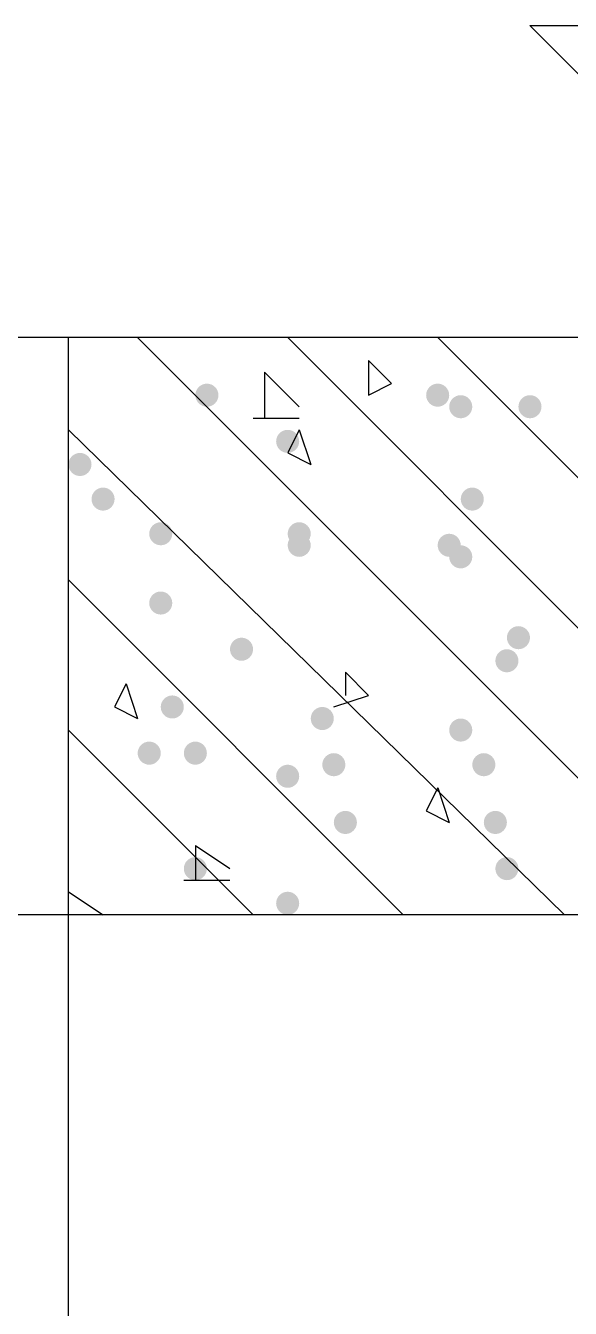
# Model space of a CAD drawing. Header units: inches. Extents: x 11 to 286, y 6 to 196.
# Drawn here: x 88.291 to 90.29, y 121.126 to 125.829 of the extents above; entities that cross this region are included whole.
import ezdxf

# ---------------------------------------------------------------- set-up
doc = ezdxf.new("R2010")
doc.units = ezdxf.units.IN
doc.header["$MEASUREMENT"] = 0
doc.layers.add('PDF_几何图形', color=7, linetype='Continuous')
doc.layers.add('PDF_实体填充', color=7, linetype='Continuous', true_color=0xffffff)

msp = doc.modelspace()

# ---------------------------------------------------------------- hatches: boundary and pattern name
at = {"layer": 'PDF_实体填充', "transparency": 33554559}
h = msp.add_hatch(color=7, dxfattribs=at)
edge = h.paths.add_edge_path(flags=0)
edge.add_spline(control_points=[(88.9988, 124.4741), (88.9988, 124.4508), (88.9797, 124.4318), (88.9564, 124.4318)], knot_values=[0, 0, 0, 0, 1, 1, 1, 1], degree=3, periodic=0)
edge.add_spline(control_points=[(88.9564, 124.4318), (88.9332, 124.4318), (88.9141, 124.4508), (88.9141, 124.4741)], knot_values=[0, 0, 0, 0, 1, 1, 1, 1], degree=3, periodic=0)
edge.add_line((88.9141, 124.4741), (88.9141, 124.4741))
edge.add_spline(control_points=[(88.9141, 124.4741), (88.9141, 124.4974), (88.9332, 124.5164), (88.9564, 124.5164)], knot_values=[0, 0, 0, 0, 1, 1, 1, 1], degree=3, periodic=0)
edge.add_spline(control_points=[(88.9564, 124.5164), (88.9797, 124.5164), (88.9988, 124.4974), (88.9988, 124.4741)], knot_values=[0, 0, 0, 0, 1, 1, 1, 1], degree=3, periodic=0)
edge.add_line((88.9988, 124.4741), (88.9988, 124.4741))
edge.add_line((88.9988, 124.4741), (88.9988, 124.4741))
h = msp.add_hatch(color=7, dxfattribs=at)
edge = h.paths.add_edge_path(flags=0)
edge.add_spline(control_points=[(89.8454, 124.4741), (89.8454, 124.4508), (89.8264, 124.4318), (89.8031, 124.4318)], knot_values=[0, 0, 0, 0, 1, 1, 1, 1], degree=3, periodic=0)
edge.add_spline(control_points=[(89.8031, 124.4318), (89.7798, 124.4318), (89.7608, 124.4508), (89.7608, 124.4741)], knot_values=[0, 0, 0, 0, 1, 1, 1, 1], degree=3, periodic=0)
edge.add_line((89.7608, 124.4741), (89.7608, 124.4741))
edge.add_spline(control_points=[(89.7608, 124.4741), (89.7608, 124.4974), (89.7798, 124.5164), (89.8031, 124.5164)], knot_values=[0, 0, 0, 0, 1, 1, 1, 1], degree=3, periodic=0)
edge.add_spline(control_points=[(89.8031, 124.5164), (89.8264, 124.5164), (89.8454, 124.4974), (89.8454, 124.4741)], knot_values=[0, 0, 0, 0, 1, 1, 1, 1], degree=3, periodic=0)
edge.add_line((89.8454, 124.4741), (89.8454, 124.4741))
edge.add_line((89.8454, 124.4741), (89.8454, 124.4741))
h = msp.add_hatch(color=7, dxfattribs=at)
edge = h.paths.add_edge_path(flags=0)
edge.add_spline(control_points=[(89.9301, 124.4318), (89.9301, 124.4085), (89.9111, 124.3894), (89.8878, 124.3894)], knot_values=[0, 0, 0, 0, 1, 1, 1, 1], degree=3, periodic=0)
edge.add_spline(control_points=[(89.8878, 124.3894), (89.8645, 124.3894), (89.8454, 124.4085), (89.8454, 124.4318)], knot_values=[0, 0, 0, 0, 1, 1, 1, 1], degree=3, periodic=0)
edge.add_line((89.8454, 124.4318), (89.8454, 124.4318))
edge.add_spline(control_points=[(89.8454, 124.4318), (89.8454, 124.4551), (89.8645, 124.4741), (89.8878, 124.4741)], knot_values=[0, 0, 0, 0, 1, 1, 1, 1], degree=3, periodic=0)
edge.add_spline(control_points=[(89.8878, 124.4741), (89.9111, 124.4741), (89.9301, 124.4551), (89.9301, 124.4318)], knot_values=[0, 0, 0, 0, 1, 1, 1, 1], degree=3, periodic=0)
edge.add_line((89.9301, 124.4318), (89.9301, 124.4318))
edge.add_line((89.9301, 124.4318), (89.9301, 124.4318))
h = msp.add_hatch(color=7, dxfattribs=at)
edge = h.paths.add_edge_path(flags=0)
edge.add_spline(control_points=[(90.1841, 124.4318), (90.1841, 124.4085), (90.1651, 124.3894), (90.1418, 124.3894)], knot_values=[0, 0, 0, 0, 1, 1, 1, 1], degree=3, periodic=0)
edge.add_spline(control_points=[(90.1418, 124.3894), (90.1185, 124.3894), (90.0994, 124.4085), (90.0994, 124.4318)], knot_values=[0, 0, 0, 0, 1, 1, 1, 1], degree=3, periodic=0)
edge.add_line((90.0994, 124.4318), (90.0994, 124.4318))
edge.add_spline(control_points=[(90.0994, 124.4318), (90.0994, 124.4551), (90.1185, 124.4741), (90.1418, 124.4741)], knot_values=[0, 0, 0, 0, 1, 1, 1, 1], degree=3, periodic=0)
edge.add_spline(control_points=[(90.1418, 124.4741), (90.1651, 124.4741), (90.1841, 124.4551), (90.1841, 124.4318)], knot_values=[0, 0, 0, 0, 1, 1, 1, 1], degree=3, periodic=0)
edge.add_line((90.1841, 124.4318), (90.1841, 124.4318))
edge.add_line((90.1841, 124.4318), (90.1841, 124.4318))
h = msp.add_hatch(color=7, dxfattribs=at)
edge = h.paths.add_edge_path(flags=0)
edge.add_spline(control_points=[(89.2951, 124.3048), (89.2951, 124.2815), (89.2761, 124.2624), (89.2528, 124.2624)], knot_values=[0, 0, 0, 0, 1, 1, 1, 1], degree=3, periodic=0)
edge.add_spline(control_points=[(89.2528, 124.2624), (89.2295, 124.2624), (89.2104, 124.2815), (89.2104, 124.3048)], knot_values=[0, 0, 0, 0, 1, 1, 1, 1], degree=3, periodic=0)
edge.add_line((89.2104, 124.3048), (89.2104, 124.3048))
edge.add_spline(control_points=[(89.2104, 124.3048), (89.2104, 124.3281), (89.2295, 124.3471), (89.2528, 124.3471)], knot_values=[0, 0, 0, 0, 1, 1, 1, 1], degree=3, periodic=0)
edge.add_spline(control_points=[(89.2528, 124.3471), (89.2761, 124.3471), (89.2951, 124.3281), (89.2951, 124.3048)], knot_values=[0, 0, 0, 0, 1, 1, 1, 1], degree=3, periodic=0)
edge.add_line((89.2951, 124.3048), (89.2951, 124.3048))
edge.add_line((89.2951, 124.3048), (89.2951, 124.3048))
h = msp.add_hatch(color=7, dxfattribs=at)
edge = h.paths.add_edge_path(flags=0)
edge.add_spline(control_points=[(88.5331, 124.2201), (88.5331, 124.1968), (88.5141, 124.1778), (88.4908, 124.1778)], knot_values=[0, 0, 0, 0, 1, 1, 1, 1], degree=3, periodic=0)
edge.add_spline(control_points=[(88.4908, 124.1778), (88.4675, 124.1778), (88.4484, 124.1968), (88.4484, 124.2201)], knot_values=[0, 0, 0, 0, 1, 1, 1, 1], degree=3, periodic=0)
edge.add_line((88.4484, 124.2201), (88.4484, 124.2201))
edge.add_spline(control_points=[(88.4484, 124.2201), (88.4484, 124.2434), (88.4675, 124.2624), (88.4908, 124.2624)], knot_values=[0, 0, 0, 0, 1, 1, 1, 1], degree=3, periodic=0)
edge.add_spline(control_points=[(88.4908, 124.2624), (88.5141, 124.2624), (88.5331, 124.2434), (88.5331, 124.2201)], knot_values=[0, 0, 0, 0, 1, 1, 1, 1], degree=3, periodic=0)
edge.add_line((88.5331, 124.2201), (88.5331, 124.2201))
edge.add_line((88.5331, 124.2201), (88.5331, 124.2201))
h = msp.add_hatch(color=7, dxfattribs=at)
edge = h.paths.add_edge_path(flags=0)
edge.add_spline(control_points=[(88.6178, 124.0931), (88.6178, 124.0698), (88.5987, 124.0508), (88.5754, 124.0508)], knot_values=[0, 0, 0, 0, 1, 1, 1, 1], degree=3, periodic=0)
edge.add_spline(control_points=[(88.5754, 124.0508), (88.5522, 124.0508), (88.5331, 124.0698), (88.5331, 124.0931)], knot_values=[0, 0, 0, 0, 1, 1, 1, 1], degree=3, periodic=0)
edge.add_line((88.5331, 124.0931), (88.5331, 124.0931))
edge.add_spline(control_points=[(88.5331, 124.0931), (88.5331, 124.1164), (88.5522, 124.1354), (88.5754, 124.1354)], knot_values=[0, 0, 0, 0, 1, 1, 1, 1], degree=3, periodic=0)
edge.add_spline(control_points=[(88.5754, 124.1354), (88.5987, 124.1354), (88.6178, 124.1164), (88.6178, 124.0931)], knot_values=[0, 0, 0, 0, 1, 1, 1, 1], degree=3, periodic=0)
edge.add_line((88.6178, 124.0931), (88.6178, 124.0931))
edge.add_line((88.6178, 124.0931), (88.6178, 124.0931))
h = msp.add_hatch(color=7, dxfattribs=at)
edge = h.paths.add_edge_path(flags=0)
edge.add_spline(control_points=[(89.9724, 124.0931), (89.9724, 124.0698), (89.9534, 124.0508), (89.9301, 124.0508)], knot_values=[0, 0, 0, 0, 1, 1, 1, 1], degree=3, periodic=0)
edge.add_spline(control_points=[(89.9301, 124.0508), (89.9068, 124.0508), (89.8878, 124.0698), (89.8878, 124.0931)], knot_values=[0, 0, 0, 0, 1, 1, 1, 1], degree=3, periodic=0)
edge.add_line((89.8878, 124.0931), (89.8878, 124.0931))
edge.add_spline(control_points=[(89.8878, 124.0931), (89.8878, 124.1164), (89.9068, 124.1354), (89.9301, 124.1354)], knot_values=[0, 0, 0, 0, 1, 1, 1, 1], degree=3, periodic=0)
edge.add_spline(control_points=[(89.9301, 124.1354), (89.9534, 124.1354), (89.9724, 124.1164), (89.9724, 124.0931)], knot_values=[0, 0, 0, 0, 1, 1, 1, 1], degree=3, periodic=0)
edge.add_line((89.9724, 124.0931), (89.9724, 124.0931))
edge.add_line((89.9724, 124.0931), (89.9724, 124.0931))
h = msp.add_hatch(color=7, dxfattribs=at)
edge = h.paths.add_edge_path(flags=0)
edge.add_spline(control_points=[(88.8294, 123.9661), (88.8294, 123.9428), (88.8104, 123.9238), (88.7871, 123.9238)], knot_values=[0, 0, 0, 0, 1, 1, 1, 1], degree=3, periodic=0)
edge.add_spline(control_points=[(88.7871, 123.9238), (88.7638, 123.9238), (88.7448, 123.9428), (88.7448, 123.9661)], knot_values=[0, 0, 0, 0, 1, 1, 1, 1], degree=3, periodic=0)
edge.add_line((88.7448, 123.9661), (88.7448, 123.9661))
edge.add_spline(control_points=[(88.7448, 123.9661), (88.7448, 123.9894), (88.7638, 124.0084), (88.7871, 124.0084)], knot_values=[0, 0, 0, 0, 1, 1, 1, 1], degree=3, periodic=0)
edge.add_spline(control_points=[(88.7871, 124.0084), (88.8104, 124.0084), (88.8294, 123.9894), (88.8294, 123.9661)], knot_values=[0, 0, 0, 0, 1, 1, 1, 1], degree=3, periodic=0)
edge.add_line((88.8294, 123.9661), (88.8294, 123.9661))
edge.add_line((88.8294, 123.9661), (88.8294, 123.9661))
h = msp.add_hatch(color=7, dxfattribs=at)
edge = h.paths.add_edge_path(flags=0)
edge.add_spline(control_points=[(89.3374, 123.9661), (89.3374, 123.9428), (89.3184, 123.9238), (89.2951, 123.9238)], knot_values=[0, 0, 0, 0, 1, 1, 1, 1], degree=3, periodic=0)
edge.add_spline(control_points=[(89.2951, 123.9238), (89.2718, 123.9238), (89.2528, 123.9428), (89.2528, 123.9661)], knot_values=[0, 0, 0, 0, 1, 1, 1, 1], degree=3, periodic=0)
edge.add_line((89.2528, 123.9661), (89.2528, 123.9661))
edge.add_spline(control_points=[(89.2528, 123.9661), (89.2528, 123.9894), (89.2718, 124.0084), (89.2951, 124.0084)], knot_values=[0, 0, 0, 0, 1, 1, 1, 1], degree=3, periodic=0)
edge.add_spline(control_points=[(89.2951, 124.0084), (89.3184, 124.0084), (89.3374, 123.9894), (89.3374, 123.9661)], knot_values=[0, 0, 0, 0, 1, 1, 1, 1], degree=3, periodic=0)
edge.add_line((89.3374, 123.9661), (89.3374, 123.9661))
edge.add_line((89.3374, 123.9661), (89.3374, 123.9661))
h = msp.add_hatch(color=7, dxfattribs=at)
edge = h.paths.add_edge_path(flags=0)
edge.add_spline(control_points=[(89.3374, 123.9238), (89.3374, 123.9005), (89.3184, 123.8814), (89.2951, 123.8814)], knot_values=[0, 0, 0, 0, 1, 1, 1, 1], degree=3, periodic=0)
edge.add_spline(control_points=[(89.2951, 123.8814), (89.2718, 123.8814), (89.2528, 123.9005), (89.2528, 123.9238)], knot_values=[0, 0, 0, 0, 1, 1, 1, 1], degree=3, periodic=0)
edge.add_line((89.2528, 123.9238), (89.2528, 123.9238))
edge.add_spline(control_points=[(89.2528, 123.9238), (89.2528, 123.9471), (89.2718, 123.9661), (89.2951, 123.9661)], knot_values=[0, 0, 0, 0, 1, 1, 1, 1], degree=3, periodic=0)
edge.add_spline(control_points=[(89.2951, 123.9661), (89.3184, 123.9661), (89.3374, 123.9471), (89.3374, 123.9238)], knot_values=[0, 0, 0, 0, 1, 1, 1, 1], degree=3, periodic=0)
edge.add_line((89.3374, 123.9238), (89.3374, 123.9238))
edge.add_line((89.3374, 123.9238), (89.3374, 123.9238))
h = msp.add_hatch(color=7, dxfattribs=at)
edge = h.paths.add_edge_path(flags=0)
edge.add_spline(control_points=[(89.8878, 123.9238), (89.8878, 123.9005), (89.8687, 123.8814), (89.8454, 123.8814)], knot_values=[0, 0, 0, 0, 1, 1, 1, 1], degree=3, periodic=0)
edge.add_spline(control_points=[(89.8454, 123.8814), (89.8222, 123.8814), (89.8031, 123.9005), (89.8031, 123.9238)], knot_values=[0, 0, 0, 0, 1, 1, 1, 1], degree=3, periodic=0)
edge.add_line((89.8031, 123.9238), (89.8031, 123.9238))
edge.add_spline(control_points=[(89.8031, 123.9238), (89.8031, 123.9471), (89.8222, 123.9661), (89.8454, 123.9661)], knot_values=[0, 0, 0, 0, 1, 1, 1, 1], degree=3, periodic=0)
edge.add_spline(control_points=[(89.8454, 123.9661), (89.8687, 123.9661), (89.8878, 123.9471), (89.8878, 123.9238)], knot_values=[0, 0, 0, 0, 1, 1, 1, 1], degree=3, periodic=0)
edge.add_line((89.8878, 123.9238), (89.8878, 123.9238))
edge.add_line((89.8878, 123.9238), (89.8878, 123.9238))
h = msp.add_hatch(color=7, dxfattribs=at)
edge = h.paths.add_edge_path(flags=0)
edge.add_spline(control_points=[(89.9301, 123.8814), (89.9301, 123.8582), (89.9111, 123.8391), (89.8878, 123.8391)], knot_values=[0, 0, 0, 0, 1, 1, 1, 1], degree=3, periodic=0)
edge.add_spline(control_points=[(89.8878, 123.8391), (89.8645, 123.8391), (89.8454, 123.8582), (89.8454, 123.8814)], knot_values=[0, 0, 0, 0, 1, 1, 1, 1], degree=3, periodic=0)
edge.add_line((89.8454, 123.8814), (89.8454, 123.8814))
edge.add_spline(control_points=[(89.8454, 123.8814), (89.8454, 123.9047), (89.8645, 123.9238), (89.8878, 123.9238)], knot_values=[0, 0, 0, 0, 1, 1, 1, 1], degree=3, periodic=0)
edge.add_spline(control_points=[(89.8878, 123.9238), (89.9111, 123.9238), (89.9301, 123.9047), (89.9301, 123.8814)], knot_values=[0, 0, 0, 0, 1, 1, 1, 1], degree=3, periodic=0)
edge.add_line((89.9301, 123.8814), (89.9301, 123.8814))
edge.add_line((89.9301, 123.8814), (89.9301, 123.8814))
h = msp.add_hatch(color=7, dxfattribs=at)
edge = h.paths.add_edge_path(flags=0)
edge.add_spline(control_points=[(88.8294, 123.7121), (88.8294, 123.6888), (88.8104, 123.6698), (88.7871, 123.6698)], knot_values=[0, 0, 0, 0, 1, 1, 1, 1], degree=3, periodic=0)
edge.add_spline(control_points=[(88.7871, 123.6698), (88.7638, 123.6698), (88.7448, 123.6888), (88.7448, 123.7121)], knot_values=[0, 0, 0, 0, 1, 1, 1, 1], degree=3, periodic=0)
edge.add_line((88.7448, 123.7121), (88.7448, 123.7121))
edge.add_spline(control_points=[(88.7448, 123.7121), (88.7448, 123.7354), (88.7638, 123.7544), (88.7871, 123.7544)], knot_values=[0, 0, 0, 0, 1, 1, 1, 1], degree=3, periodic=0)
edge.add_spline(control_points=[(88.7871, 123.7544), (88.8104, 123.7544), (88.8294, 123.7354), (88.8294, 123.7121)], knot_values=[0, 0, 0, 0, 1, 1, 1, 1], degree=3, periodic=0)
edge.add_line((88.8294, 123.7121), (88.8294, 123.7121))
edge.add_line((88.8294, 123.7121), (88.8294, 123.7121))
h = msp.add_hatch(color=7, dxfattribs=at)
edge = h.paths.add_edge_path(flags=0)
edge.add_spline(control_points=[(90.1418, 123.5851), (90.1418, 123.5618), (90.1227, 123.5428), (90.0994, 123.5428)], knot_values=[0, 0, 0, 0, 1, 1, 1, 1], degree=3, periodic=0)
edge.add_spline(control_points=[(90.0994, 123.5428), (90.0762, 123.5428), (90.0571, 123.5618), (90.0571, 123.5851)], knot_values=[0, 0, 0, 0, 1, 1, 1, 1], degree=3, periodic=0)
edge.add_line((90.0571, 123.5851), (90.0571, 123.5851))
edge.add_spline(control_points=[(90.0571, 123.5851), (90.0571, 123.6084), (90.0762, 123.6274), (90.0994, 123.6274)], knot_values=[0, 0, 0, 0, 1, 1, 1, 1], degree=3, periodic=0)
edge.add_spline(control_points=[(90.0994, 123.6274), (90.1227, 123.6274), (90.1418, 123.6084), (90.1418, 123.5851)], knot_values=[0, 0, 0, 0, 1, 1, 1, 1], degree=3, periodic=0)
edge.add_line((90.1418, 123.5851), (90.1418, 123.5851))
edge.add_line((90.1418, 123.5851), (90.1418, 123.5851))
h = msp.add_hatch(color=7, dxfattribs=at)
edge = h.paths.add_edge_path(flags=0)
edge.add_spline(control_points=[(89.1258, 123.5428), (89.1258, 123.5195), (89.1067, 123.5004), (89.0834, 123.5004)], knot_values=[0, 0, 0, 0, 1, 1, 1, 1], degree=3, periodic=0)
edge.add_spline(control_points=[(89.0834, 123.5004), (89.0602, 123.5004), (89.0411, 123.5195), (89.0411, 123.5428)], knot_values=[0, 0, 0, 0, 1, 1, 1, 1], degree=3, periodic=0)
edge.add_line((89.0411, 123.5428), (89.0411, 123.5428))
edge.add_spline(control_points=[(89.0411, 123.5428), (89.0411, 123.5661), (89.0602, 123.5851), (89.0834, 123.5851)], knot_values=[0, 0, 0, 0, 1, 1, 1, 1], degree=3, periodic=0)
edge.add_spline(control_points=[(89.0834, 123.5851), (89.1067, 123.5851), (89.1258, 123.5661), (89.1258, 123.5428)], knot_values=[0, 0, 0, 0, 1, 1, 1, 1], degree=3, periodic=0)
edge.add_line((89.1258, 123.5428), (89.1258, 123.5428))
edge.add_line((89.1258, 123.5428), (89.1258, 123.5428))
h = msp.add_hatch(color=7, dxfattribs=at)
edge = h.paths.add_edge_path(flags=0)
edge.add_spline(control_points=[(90.0994, 123.5004), (90.0994, 123.4772), (90.0804, 123.4581), (90.0571, 123.4581)], knot_values=[0, 0, 0, 0, 1, 1, 1, 1], degree=3, periodic=0)
edge.add_spline(control_points=[(90.0571, 123.4581), (90.0338, 123.4581), (90.0148, 123.4772), (90.0148, 123.5004)], knot_values=[0, 0, 0, 0, 1, 1, 1, 1], degree=3, periodic=0)
edge.add_line((90.0148, 123.5004), (90.0148, 123.5004))
edge.add_spline(control_points=[(90.0148, 123.5004), (90.0148, 123.5237), (90.0338, 123.5428), (90.0571, 123.5428)], knot_values=[0, 0, 0, 0, 1, 1, 1, 1], degree=3, periodic=0)
edge.add_spline(control_points=[(90.0571, 123.5428), (90.0804, 123.5428), (90.0994, 123.5237), (90.0994, 123.5004)], knot_values=[0, 0, 0, 0, 1, 1, 1, 1], degree=3, periodic=0)
edge.add_line((90.0994, 123.5004), (90.0994, 123.5004))
edge.add_line((90.0994, 123.5004), (90.0994, 123.5004))
h = msp.add_hatch(color=7, dxfattribs=at)
edge = h.paths.add_edge_path(flags=0)
edge.add_spline(control_points=[(88.8718, 123.3311), (88.8718, 123.3078), (88.8527, 123.2888), (88.8294, 123.2888)], knot_values=[0, 0, 0, 0, 1, 1, 1, 1], degree=3, periodic=0)
edge.add_spline(control_points=[(88.8294, 123.2888), (88.8062, 123.2888), (88.7871, 123.3078), (88.7871, 123.3311)], knot_values=[0, 0, 0, 0, 1, 1, 1, 1], degree=3, periodic=0)
edge.add_line((88.7871, 123.3311), (88.7871, 123.3311))
edge.add_spline(control_points=[(88.7871, 123.3311), (88.7871, 123.3544), (88.8062, 123.3734), (88.8294, 123.3734)], knot_values=[0, 0, 0, 0, 1, 1, 1, 1], degree=3, periodic=0)
edge.add_spline(control_points=[(88.8294, 123.3734), (88.8527, 123.3734), (88.8718, 123.3544), (88.8718, 123.3311)], knot_values=[0, 0, 0, 0, 1, 1, 1, 1], degree=3, periodic=0)
edge.add_line((88.8718, 123.3311), (88.8718, 123.3311))
edge.add_line((88.8718, 123.3311), (88.8718, 123.3311))
h = msp.add_hatch(color=7, dxfattribs=at)
edge = h.paths.add_edge_path(flags=0)
edge.add_spline(control_points=[(89.4221, 123.2888), (89.4221, 123.2655), (89.4031, 123.2464), (89.3798, 123.2464)], knot_values=[0, 0, 0, 0, 1, 1, 1, 1], degree=3, periodic=0)
edge.add_spline(control_points=[(89.3798, 123.2464), (89.3565, 123.2464), (89.3374, 123.2655), (89.3374, 123.2888)], knot_values=[0, 0, 0, 0, 1, 1, 1, 1], degree=3, periodic=0)
edge.add_line((89.3374, 123.2888), (89.3374, 123.2888))
edge.add_spline(control_points=[(89.3374, 123.2888), (89.3374, 123.3121), (89.3565, 123.3311), (89.3798, 123.3311)], knot_values=[0, 0, 0, 0, 1, 1, 1, 1], degree=3, periodic=0)
edge.add_spline(control_points=[(89.3798, 123.3311), (89.4031, 123.3311), (89.4221, 123.3121), (89.4221, 123.2888)], knot_values=[0, 0, 0, 0, 1, 1, 1, 1], degree=3, periodic=0)
edge.add_line((89.4221, 123.2888), (89.4221, 123.2888))
edge.add_line((89.4221, 123.2888), (89.4221, 123.2888))
h = msp.add_hatch(color=7, dxfattribs=at)
edge = h.paths.add_edge_path(flags=0)
edge.add_spline(control_points=[(89.9301, 123.2464), (89.9301, 123.2232), (89.9111, 123.2041), (89.8878, 123.2041)], knot_values=[0, 0, 0, 0, 1, 1, 1, 1], degree=3, periodic=0)
edge.add_spline(control_points=[(89.8878, 123.2041), (89.8645, 123.2041), (89.8454, 123.2232), (89.8454, 123.2464)], knot_values=[0, 0, 0, 0, 1, 1, 1, 1], degree=3, periodic=0)
edge.add_line((89.8454, 123.2464), (89.8454, 123.2464))
edge.add_spline(control_points=[(89.8454, 123.2464), (89.8454, 123.2697), (89.8645, 123.2888), (89.8878, 123.2888)], knot_values=[0, 0, 0, 0, 1, 1, 1, 1], degree=3, periodic=0)
edge.add_spline(control_points=[(89.8878, 123.2888), (89.9111, 123.2888), (89.9301, 123.2697), (89.9301, 123.2464)], knot_values=[0, 0, 0, 0, 1, 1, 1, 1], degree=3, periodic=0)
edge.add_line((89.9301, 123.2464), (89.9301, 123.2464))
edge.add_line((89.9301, 123.2464), (89.9301, 123.2464))
h = msp.add_hatch(color=7, dxfattribs=at)
edge = h.paths.add_edge_path(flags=0)
edge.add_spline(control_points=[(88.7871, 123.1618), (88.7871, 123.1385), (88.7681, 123.1194), (88.7448, 123.1194)], knot_values=[0, 0, 0, 0, 1, 1, 1, 1], degree=3, periodic=0)
edge.add_spline(control_points=[(88.7448, 123.1194), (88.7215, 123.1194), (88.7024, 123.1385), (88.7024, 123.1618)], knot_values=[0, 0, 0, 0, 1, 1, 1, 1], degree=3, periodic=0)
edge.add_line((88.7024, 123.1618), (88.7024, 123.1618))
edge.add_spline(control_points=[(88.7024, 123.1618), (88.7024, 123.1851), (88.7215, 123.2041), (88.7448, 123.2041)], knot_values=[0, 0, 0, 0, 1, 1, 1, 1], degree=3, periodic=0)
edge.add_spline(control_points=[(88.7448, 123.2041), (88.7681, 123.2041), (88.7871, 123.1851), (88.7871, 123.1618)], knot_values=[0, 0, 0, 0, 1, 1, 1, 1], degree=3, periodic=0)
edge.add_line((88.7871, 123.1618), (88.7871, 123.1618))
edge.add_line((88.7871, 123.1618), (88.7871, 123.1618))
h = msp.add_hatch(color=7, dxfattribs=at)
edge = h.paths.add_edge_path(flags=0)
edge.add_spline(control_points=[(88.9564, 123.1618), (88.9564, 123.1385), (88.9374, 123.1194), (88.9141, 123.1194)], knot_values=[0, 0, 0, 0, 1, 1, 1, 1], degree=3, periodic=0)
edge.add_spline(control_points=[(88.9141, 123.1194), (88.8908, 123.1194), (88.8718, 123.1385), (88.8718, 123.1618)], knot_values=[0, 0, 0, 0, 1, 1, 1, 1], degree=3, periodic=0)
edge.add_line((88.8718, 123.1618), (88.8718, 123.1618))
edge.add_spline(control_points=[(88.8718, 123.1618), (88.8718, 123.1851), (88.8908, 123.2041), (88.9141, 123.2041)], knot_values=[0, 0, 0, 0, 1, 1, 1, 1], degree=3, periodic=0)
edge.add_spline(control_points=[(88.9141, 123.2041), (88.9374, 123.2041), (88.9564, 123.1851), (88.9564, 123.1618)], knot_values=[0, 0, 0, 0, 1, 1, 1, 1], degree=3, periodic=0)
edge.add_line((88.9564, 123.1618), (88.9564, 123.1618))
edge.add_line((88.9564, 123.1618), (88.9564, 123.1618))
h = msp.add_hatch(color=7, dxfattribs=at)
edge = h.paths.add_edge_path(flags=0)
edge.add_spline(control_points=[(89.4644, 123.1194), (89.4644, 123.0962), (89.4454, 123.0771), (89.4221, 123.0771)], knot_values=[0, 0, 0, 0, 1, 1, 1, 1], degree=3, periodic=0)
edge.add_spline(control_points=[(89.4221, 123.0771), (89.3988, 123.0771), (89.3798, 123.0962), (89.3798, 123.1194)], knot_values=[0, 0, 0, 0, 1, 1, 1, 1], degree=3, periodic=0)
edge.add_line((89.3798, 123.1194), (89.3798, 123.1194))
edge.add_spline(control_points=[(89.3798, 123.1194), (89.3798, 123.1427), (89.3988, 123.1618), (89.4221, 123.1618)], knot_values=[0, 0, 0, 0, 1, 1, 1, 1], degree=3, periodic=0)
edge.add_spline(control_points=[(89.4221, 123.1618), (89.4454, 123.1618), (89.4644, 123.1427), (89.4644, 123.1194)], knot_values=[0, 0, 0, 0, 1, 1, 1, 1], degree=3, periodic=0)
edge.add_line((89.4644, 123.1194), (89.4644, 123.1194))
edge.add_line((89.4644, 123.1194), (89.4644, 123.1194))
h = msp.add_hatch(color=7, dxfattribs=at)
edge = h.paths.add_edge_path(flags=0)
edge.add_spline(control_points=[(90.0148, 123.1194), (90.0148, 123.0962), (89.9957, 123.0771), (89.9724, 123.0771)], knot_values=[0, 0, 0, 0, 1, 1, 1, 1], degree=3, periodic=0)
edge.add_spline(control_points=[(89.9724, 123.0771), (89.9492, 123.0771), (89.9301, 123.0962), (89.9301, 123.1194)], knot_values=[0, 0, 0, 0, 1, 1, 1, 1], degree=3, periodic=0)
edge.add_line((89.9301, 123.1194), (89.9301, 123.1194))
edge.add_spline(control_points=[(89.9301, 123.1194), (89.9301, 123.1427), (89.9492, 123.1618), (89.9724, 123.1618)], knot_values=[0, 0, 0, 0, 1, 1, 1, 1], degree=3, periodic=0)
edge.add_spline(control_points=[(89.9724, 123.1618), (89.9957, 123.1618), (90.0148, 123.1427), (90.0148, 123.1194)], knot_values=[0, 0, 0, 0, 1, 1, 1, 1], degree=3, periodic=0)
edge.add_line((90.0148, 123.1194), (90.0148, 123.1194))
edge.add_line((90.0148, 123.1194), (90.0148, 123.1194))
h = msp.add_hatch(color=7, dxfattribs=at)
edge = h.paths.add_edge_path(flags=0)
edge.add_spline(control_points=[(89.2951, 123.0771), (89.2951, 123.0538), (89.2761, 123.0348), (89.2528, 123.0348)], knot_values=[0, 0, 0, 0, 1, 1, 1, 1], degree=3, periodic=0)
edge.add_spline(control_points=[(89.2528, 123.0348), (89.2295, 123.0348), (89.2104, 123.0538), (89.2104, 123.0771)], knot_values=[0, 0, 0, 0, 1, 1, 1, 1], degree=3, periodic=0)
edge.add_line((89.2104, 123.0771), (89.2104, 123.0771))
edge.add_spline(control_points=[(89.2104, 123.0771), (89.2104, 123.1004), (89.2295, 123.1194), (89.2528, 123.1194)], knot_values=[0, 0, 0, 0, 1, 1, 1, 1], degree=3, periodic=0)
edge.add_spline(control_points=[(89.2528, 123.1194), (89.2761, 123.1194), (89.2951, 123.1004), (89.2951, 123.0771)], knot_values=[0, 0, 0, 0, 1, 1, 1, 1], degree=3, periodic=0)
edge.add_line((89.2951, 123.0771), (89.2951, 123.0771))
edge.add_line((89.2951, 123.0771), (89.2951, 123.0771))
h = msp.add_hatch(color=7, dxfattribs=at)
edge = h.paths.add_edge_path(flags=0)
edge.add_spline(control_points=[(89.5068, 122.9078), (89.5068, 122.8845), (89.4877, 122.8654), (89.4644, 122.8654)], knot_values=[0, 0, 0, 0, 1, 1, 1, 1], degree=3, periodic=0)
edge.add_spline(control_points=[(89.4644, 122.8654), (89.4412, 122.8654), (89.4221, 122.8845), (89.4221, 122.9078)], knot_values=[0, 0, 0, 0, 1, 1, 1, 1], degree=3, periodic=0)
edge.add_line((89.4221, 122.9078), (89.4221, 122.9078))
edge.add_spline(control_points=[(89.4221, 122.9078), (89.4221, 122.9311), (89.4412, 122.9501), (89.4644, 122.9501)], knot_values=[0, 0, 0, 0, 1, 1, 1, 1], degree=3, periodic=0)
edge.add_spline(control_points=[(89.4644, 122.9501), (89.4877, 122.9501), (89.5068, 122.9311), (89.5068, 122.9078)], knot_values=[0, 0, 0, 0, 1, 1, 1, 1], degree=3, periodic=0)
edge.add_line((89.5068, 122.9078), (89.5068, 122.9078))
edge.add_line((89.5068, 122.9078), (89.5068, 122.9078))
h = msp.add_hatch(color=7, dxfattribs=at)
edge = h.paths.add_edge_path(flags=0)
edge.add_spline(control_points=[(90.0571, 122.9078), (90.0571, 122.8845), (90.0381, 122.8654), (90.0148, 122.8654)], knot_values=[0, 0, 0, 0, 1, 1, 1, 1], degree=3, periodic=0)
edge.add_spline(control_points=[(90.0148, 122.8654), (89.9915, 122.8654), (89.9724, 122.8845), (89.9724, 122.9078)], knot_values=[0, 0, 0, 0, 1, 1, 1, 1], degree=3, periodic=0)
edge.add_line((89.9724, 122.9078), (89.9724, 122.9078))
edge.add_spline(control_points=[(89.9724, 122.9078), (89.9724, 122.9311), (89.9915, 122.9501), (90.0148, 122.9501)], knot_values=[0, 0, 0, 0, 1, 1, 1, 1], degree=3, periodic=0)
edge.add_spline(control_points=[(90.0148, 122.9501), (90.0381, 122.9501), (90.0571, 122.9311), (90.0571, 122.9078)], knot_values=[0, 0, 0, 0, 1, 1, 1, 1], degree=3, periodic=0)
edge.add_line((90.0571, 122.9078), (90.0571, 122.9078))
edge.add_line((90.0571, 122.9078), (90.0571, 122.9078))
h = msp.add_hatch(color=7, dxfattribs=at)
edge = h.paths.add_edge_path(flags=0)
edge.add_spline(control_points=[(88.9564, 122.7384), (88.9564, 122.7152), (88.9374, 122.6961), (88.9141, 122.6961)], knot_values=[0, 0, 0, 0, 1, 1, 1, 1], degree=3, periodic=0)
edge.add_spline(control_points=[(88.9141, 122.6961), (88.8908, 122.6961), (88.8718, 122.7152), (88.8718, 122.7384)], knot_values=[0, 0, 0, 0, 1, 1, 1, 1], degree=3, periodic=0)
edge.add_line((88.8718, 122.7384), (88.8718, 122.7384))
edge.add_spline(control_points=[(88.8718, 122.7384), (88.8718, 122.7617), (88.8908, 122.7808), (88.9141, 122.7808)], knot_values=[0, 0, 0, 0, 1, 1, 1, 1], degree=3, periodic=0)
edge.add_spline(control_points=[(88.9141, 122.7808), (88.9374, 122.7808), (88.9564, 122.7617), (88.9564, 122.7384)], knot_values=[0, 0, 0, 0, 1, 1, 1, 1], degree=3, periodic=0)
edge.add_line((88.9564, 122.7384), (88.9564, 122.7384))
edge.add_line((88.9564, 122.7384), (88.9564, 122.7384))
h = msp.add_hatch(color=7, dxfattribs=at)
edge = h.paths.add_edge_path(flags=0)
edge.add_spline(control_points=[(90.0994, 122.7384), (90.0994, 122.7152), (90.0804, 122.6961), (90.0571, 122.6961)], knot_values=[0, 0, 0, 0, 1, 1, 1, 1], degree=3, periodic=0)
edge.add_spline(control_points=[(90.0571, 122.6961), (90.0338, 122.6961), (90.0148, 122.7152), (90.0148, 122.7384)], knot_values=[0, 0, 0, 0, 1, 1, 1, 1], degree=3, periodic=0)
edge.add_line((90.0148, 122.7384), (90.0148, 122.7384))
edge.add_spline(control_points=[(90.0148, 122.7384), (90.0148, 122.7617), (90.0338, 122.7808), (90.0571, 122.7808)], knot_values=[0, 0, 0, 0, 1, 1, 1, 1], degree=3, periodic=0)
edge.add_spline(control_points=[(90.0571, 122.7808), (90.0804, 122.7808), (90.0994, 122.7617), (90.0994, 122.7384)], knot_values=[0, 0, 0, 0, 1, 1, 1, 1], degree=3, periodic=0)
edge.add_line((90.0994, 122.7384), (90.0994, 122.7384))
edge.add_line((90.0994, 122.7384), (90.0994, 122.7384))
h = msp.add_hatch(color=7, dxfattribs=at)
edge = h.paths.add_edge_path(flags=0)
edge.add_spline(control_points=[(89.2951, 122.6114), (89.2951, 122.5882), (89.2761, 122.5691), (89.2528, 122.5691)], knot_values=[0, 0, 0, 0, 1, 1, 1, 1], degree=3, periodic=0)
edge.add_spline(control_points=[(89.2528, 122.5691), (89.2295, 122.5691), (89.2104, 122.5882), (89.2104, 122.6114)], knot_values=[0, 0, 0, 0, 1, 1, 1, 1], degree=3, periodic=0)
edge.add_line((89.2104, 122.6114), (89.2104, 122.6114))
edge.add_spline(control_points=[(89.2104, 122.6114), (89.2104, 122.6347), (89.2295, 122.6538), (89.2528, 122.6538)], knot_values=[0, 0, 0, 0, 1, 1, 1, 1], degree=3, periodic=0)
edge.add_spline(control_points=[(89.2528, 122.6538), (89.2761, 122.6538), (89.2951, 122.6347), (89.2951, 122.6114)], knot_values=[0, 0, 0, 0, 1, 1, 1, 1], degree=3, periodic=0)
edge.add_line((89.2951, 122.6114), (89.2951, 122.6114))
edge.add_line((89.2951, 122.6114), (89.2951, 122.6114))

# ---------------------------------------------------------------- linework, layer by layer
at = {"layer": 'PDF_几何图形'}
for p, q in [((122.9078, 124.6858), (68.6788, 124.6858)), ((88.4484, 122.5691), (88.4484, 124.6858)), ((88.7024, 124.6858), (90.8191, 122.5691)), ((89.2528, 124.6858), (91.3694, 122.5691)), ((89.8031, 124.6858), (91.9198, 122.5691)), ((89.5491, 124.6011), (89.6338, 124.5164)), ((89.5491, 124.6011), (89.5491, 124.4741)), ((89.1681, 124.5588), (89.2951, 124.4318)), ((89.1681, 124.5588), (89.1681, 124.3894)), ((89.5491, 124.4741), (89.6338, 124.5164)), ((89.1258, 124.3894), (89.2951, 124.3894)), ((88.4484, 124.3471), (90.2688, 122.5691)), ((89.2951, 124.3471), (89.2528, 124.2624)), ((89.2951, 124.3471), (89.3374, 124.2201)), ((89.2528, 124.2624), (89.3374, 124.2201)), ((88.4484, 123.7968), (89.6761, 122.5691)), ((89.4644, 123.4581), (89.5491, 123.3734)), ((89.4644, 123.4581), (89.4644, 123.3734)), ((88.6601, 123.4158), (88.6178, 123.3311)), ((88.6601, 123.4158), (88.7024, 123.2888)), ((89.4221, 123.3311), (89.5491, 123.3734)), ((88.6178, 123.3311), (88.7024, 123.2888)), ((88.4484, 123.2464), (89.1258, 122.5691)), ((89.8031, 123.0348), (89.7608, 122.9501)), ((89.8031, 123.0348), (89.8454, 122.9078)), ((89.7608, 122.9501), (89.8454, 122.9078)), ((88.9141, 122.8231), (89.0411, 122.7384)), ((88.9141, 122.8231), (88.9141, 122.6961)), ((88.8718, 122.6961), (89.0411, 122.6961)), ((88.4484, 122.6538), (88.5754, 122.5691)), ((122.9078, 122.5691), (66.0964, 122.5691)), ((88.4484, 118.7591), (88.4484, 122.5691))]:
    msp.add_line(p, q, dxfattribs=at)
msp.add_lwpolyline([(92.4278, 125.8288), (91.2848, 124.6858), (90.1418, 125.8288), (99.5821, 125.8288)], dxfattribs=at)

doc.saveas('drawing.dxf')
